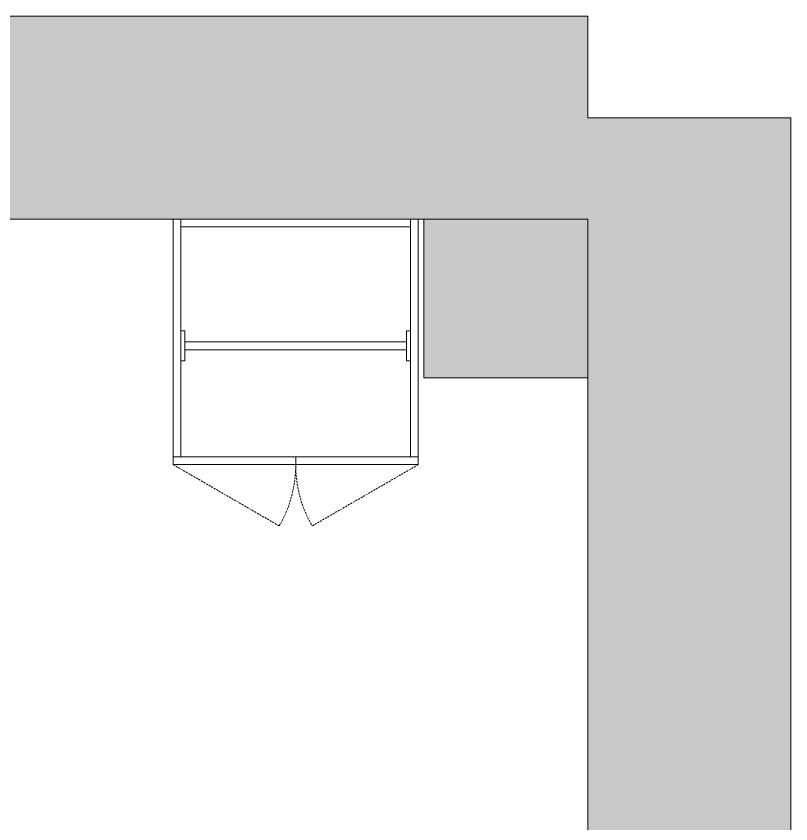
# Model space of a CAD drawing. Header units: inches. Extents: x 1076 to 2563, y 349 to 2134.
# Drawn here: x 2487 to 2562.9, y 1023.3 to 1102.4 of the extents above; entities that cross this region are included whole.
import ezdxf

# ---------------------------------------------------------------- set-up
doc = ezdxf.new("R2010")
doc.units = ezdxf.units.IN
doc.header["$MEASUREMENT"] = 0
doc.linetypes.add('Dash', pattern=[0.25, 0.125, -0.125])
doc.linetypes.add('Hidden', pattern=[0.28125, 0.1875, -0.09375])
for name, color, linetype, lineweight in [('A-WALL', 113, 'Continuous', 13), ('A-WALL-PATT', 111, 'Continuous', 13), ('Q-CASE', 31, 'Continuous', 13), ('Q-CASE-HDLN', 31, 'Dash', 9)]:
    doc.layers.add(name, color=color, linetype=linetype, lineweight=lineweight)

# ---------------------------------------------------------------- blocks, each defined once
blk = doc.blocks.new('CW Cupbd Combined - Robe 80_h x 24_d - 2 Doors - 1 rail - 1 shoe shelf-7651475-Level XX  POWER _ SIGNAL')
at = {"layer": 'Q-CASE', "linetype": 'Hidden', "lineweight": 9}
for p, q in [((1.995, 26.362), (12.388, 32.362)), ((25.995, 26.362), (15.603, 32.362))]:
    blk.add_line(p, q, dxfattribs=at)
at = {"layer": 'Q-CASE', "lineweight": 20}
for p, q in [((13.995, 26.362), (1.995, 26.362)), ((1.995, 26.362), (1.995, 25.612)), ((13.995, 25.612), (13.995, 26.362)), ((13.995, 25.612), (13.995, 26.362)), ((13.995, 26.362), (25.995, 26.362)), ((25.995, 26.362), (25.995, 25.612)), ((1.995, 25.612), (13.995, 25.612)), ((1.995, 2.362), (1.995, 25.612)), ((2.745, 25.612), (2.745, 16.214)), ((25.995, 25.612), (13.995, 25.612)), ((25.245, 16.214), (25.245, 25.612)), ((25.995, 25.612), (25.995, 2.362)), ((2.745, 13.261), (2.745, 2.362)), ((25.245, 2.362), (25.245, 13.261)), ((2.745, 3.112), (25.245, 3.112)), ((2.745, 2.362), (2.745, 3.112)), ((25.245, 3.112), (25.245, 2.362)), ((2.745, 2.362), (1.995, 2.362)), ((25.245, 2.362), (2.745, 2.362)), ((25.995, 2.362), (25.245, 2.362))]:
    blk.add_line(p, q, dxfattribs=at)
at = {"layer": 'Q-CASE', "lineweight": 9}
for p, q in [((3.139, 16.214), (2.745, 16.214)), ((2.745, 13.261), (2.745, 16.214)), ((3.139, 16.214), (3.139, 13.261)), ((25.245, 16.214), (24.852, 16.214)), ((24.852, 13.261), (24.852, 16.214)), ((25.245, 16.214), (25.245, 13.261)), ((24.852, 15.131), (3.139, 15.131)), ((3.139, 14.344), (24.852, 14.344)), ((2.745, 13.261), (3.139, 13.261)), ((24.852, 13.261), (25.245, 13.261))]:
    blk.add_line(p, q, dxfattribs=at)
at = {"layer": 'Q-CASE', "linetype": 'Hidden', "lineweight": 9}
for centre, start, end in [((1.995, 26.362), 359.5, 30), ((25.995, 26.362), 150, 180.5)]:
    blk.add_arc(centre, 12, start, end, dxfattribs=at)
at = {"layer": 'Q-CASE-HDLN'}
for p, q in [((2.745, 16.214), (3.139, 16.214)), ((3.139, 16.214), (3.139, 13.261)), ((24.852, 13.261), (24.852, 16.214)), ((24.852, 16.214), (25.245, 16.214)), ((3.139, 15.131), (24.852, 15.131)), ((3.139, 14.344), (24.852, 14.344)), ((3.139, 13.261), (2.745, 13.261)), ((25.245, 13.261), (24.852, 13.261))]:
    blk.add_line(p, q, dxfattribs=at)

msp = doc.modelspace()

# ---------------------------------------------------------------- hatches: boundary and pattern name
at = {"layer": 'A-WALL'}
msp.add_hatch(color=250, dxfattribs=at).paths.add_polyline_path([(2542.981, 1066.963), (2542.981, 1082.48), (2526.919, 1082.48), (2526.919, 1066.963), (2534.208, 1066.963)], flags=0)
at = {"layer": 'A-WALL-PATT', "lineweight": 9}
for points in [[(2497.456, 1082.48), (2542.981, 1082.48), (2542.981, 1102.355), (2237.078, 1102.355), (2237.078, 1082.48), (2448.454, 1082.48)], [(2562.856, 381.963), (2562.856, 1092.417), (2542.981, 1092.417), (2542.981, 381.963)]]:
    msp.add_hatch(color=7, dxfattribs=at).paths.add_polyline_path(points, flags=0)

# ---------------------------------------------------------------- linework, layer by layer
at = {"layer": 'A-WALL', "color": 8, "lineweight": 20}
for p, q in [((2542.981, 1102.355), (2239.169, 1102.355)), ((2542.981, 1092.417), (2542.981, 1102.355)), ((2562.856, 1092.417), (2542.981, 1092.417)), ((2562.856, 381.963), (2562.856, 1092.417)), ((2391.018, 1082.48), (2526.919, 1082.48)), ((2526.919, 1082.48), (2526.919, 1066.963)), ((2526.919, 1066.963), (2542.981, 1066.963)), ((2542.981, 1066.963), (2542.981, 899.899))]:
    msp.add_line(p, q, dxfattribs=at)
at = {"layer": 'A-WALL', "lineweight": 9}
for p, q in [((2542.981, 1082.48), (2526.919, 1082.48)), ((2542.981, 1066.963), (2542.981, 1082.48))]:
    msp.add_line(p, q, dxfattribs=at)

# ---------------------------------------------------------------- block references
at = {"layer": 'Q-CASE', "lineweight": 9, "rotation": 180}
msp.add_blockref('CW Cupbd Combined - Robe 80_h x 24_d - 2 Doors - 1 rail - 1 shoe shelf-7651475-Level XX  POWER _ SIGNAL', (2528.388, 1084.842), dxfattribs=at)

doc.saveas('drawing.dxf')
